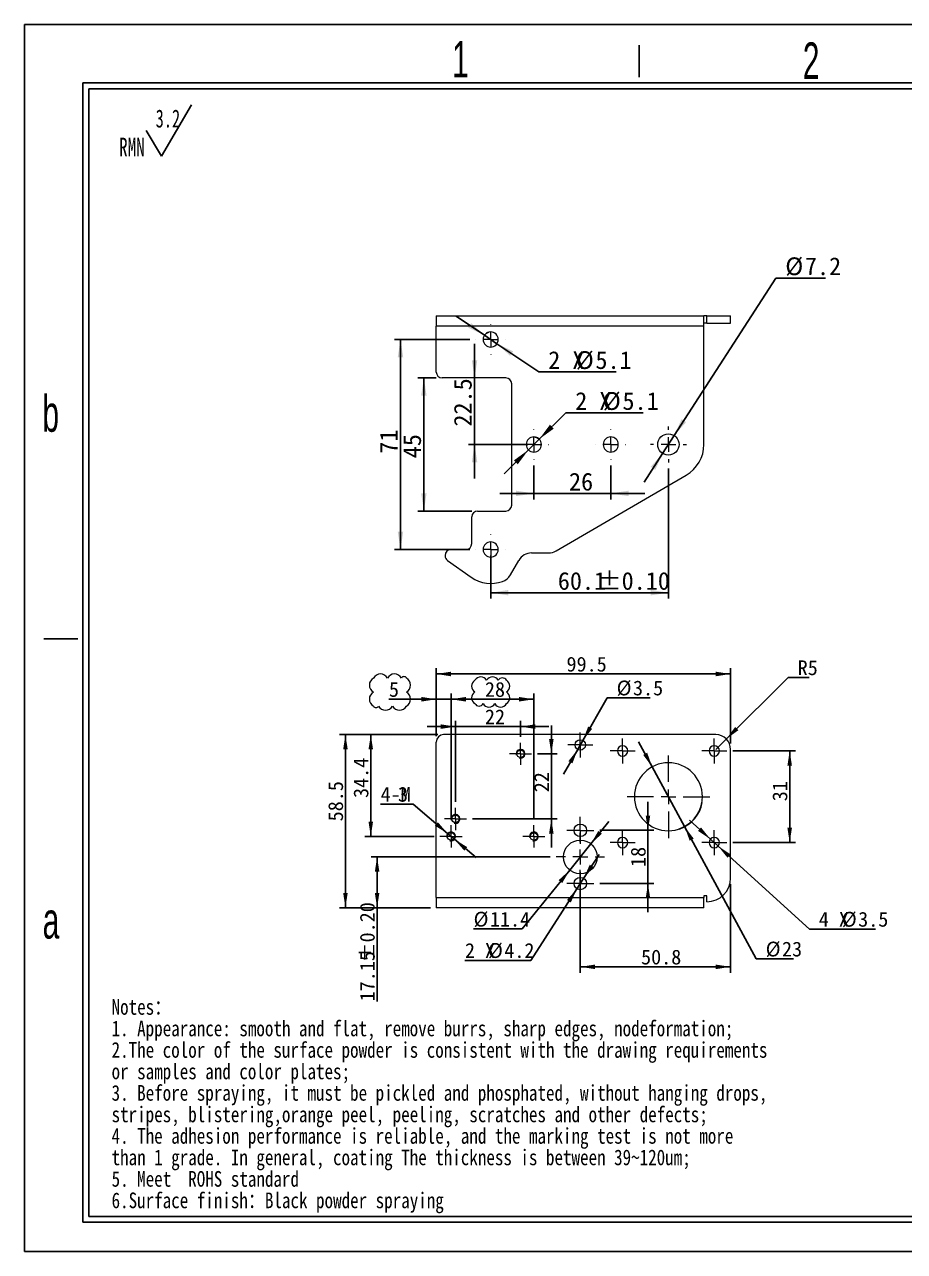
# Model space of a CAD drawing. Header units: millimetres. Extents: x 4 to 590, y 3 to 417.
# Drawn here: x 3.6 to 301.1, y 2.6 to 417.3 of the extents above; entities that cross this region are included whole.
import ezdxf

# ---------------------------------------------------------------- set-up
doc = ezdxf.new("R2010")
doc.units = ezdxf.units.MM
doc.header["$LTSCALE"] = 2
doc.linetypes.add('CENTER', pattern=[10.16, 6.35, -1.27, 1.27, -1.27])
doc.layers.add('DIM', color=5, linetype='Continuous')
doc.layers.add('SLD-0', color=179, linetype='Continuous')
doc.layers.add('中心线', color=1, linetype='CENTER', lineweight=15)
doc.styles.add('SLDTEXTSTYLE0', font='SIMSUN.TTC', dxfattribs={"width": 0.67})
doc.styles.add('SLDTEXTSTYLE14', font='SIMSUN.TTC')
doc.styles.add('SLDTEXTSTYLE3', font='SIMSUN.TTC', dxfattribs={"width": 0.8})
doc.styles.add('SLDTEXTSTYLE4', font='SIMSUN.TTC', dxfattribs={"width": 0.8, "bigfont": 'bigfont'})
doc.styles.add('SLDTEXTSTYLE7', font='GOTHIC.TTF', dxfattribs={"width": 0.61171})
doc.dimstyles.new('SLDDIMSTYLE0', dxfattribs={"dimtxt": 6, "dimasz": 7, "dimexe": 0, "dimexo": 0.0625, "dimgap": 1.5, "dimtad": 2, "dimrnd": 1e-09, "dimzin": 12, "dimdsep": 46, "dimtxsty": 'SLDTEXTSTYLE0', "dimsah": 1, "dimcen": 0.09, "dimadec": 0, "dimazin": 3, "dimtfac": 1, "dimtofl": 0, "dimtmove": 0, "dimatfit": 3, "dimfxl": 0, "dimfrac": 2, "dimtolj": 1, "dimtzin": 12, "dimarcsym": 0})
doc.dimstyles.new('SLDDIMSTYLE1', dxfattribs={"dimtxt": 6, "dimasz": 7, "dimexe": 0, "dimexo": 0.0625, "dimgap": 1.5, "dimtad": 2, "dimrnd": 1e-09, "dimzin": 12, "dimdsep": 46, "dimtxsty": 'SLDTEXTSTYLE0', "dimsah": 1, "dimcen": 0.09, "dimadec": 0, "dimazin": 3, "dimtfac": 1, "dimtmove": 0, "dimatfit": 0, "dimfxl": 0, "dimfrac": 2, "dimtolj": 1, "dimtzin": 12, "dimarcsym": 0})
doc.dimstyles.new('SLDDIMSTYLE10', dxfattribs={"dimtxt": 5, "dimasz": 7, "dimexe": 0, "dimexo": 0.0625, "dimgap": 1.25, "dimtad": 0, "dimtih": 1, "dimtoh": 1, "dimrnd": 1e-09, "dimzin": 12, "dimdsep": 46, "dimtxsty": 'SLDTEXTSTYLE0', "dimsah": 1, "dimcen": 0, "dimadec": 0, "dimazin": 3, "dimtfac": 1, "dimtmove": 0, "dimatfit": 3, "dimfxl": 0, "dimfrac": 2, "dimtolj": 1, "dimtzin": 12, "dimarcsym": 0})
doc.dimstyles.new('SLDDIMSTYLE11', dxfattribs={"dimtxt": 5, "dimasz": 7, "dimexe": 0, "dimexo": 0.0625, "dimgap": 1.25, "dimtad": 0, "dimtih": 1, "dimtoh": 1, "dimrnd": 1e-09, "dimzin": 12, "dimdsep": 46, "dimtxsty": 'SLDTEXTSTYLE0', "dimsah": 1, "dimcen": 0, "dimadec": 0, "dimazin": 3, "dimtfac": 1, "dimtofl": 0, "dimtmove": 0, "dimatfit": 3, "dimfxl": 0, "dimfrac": 2, "dimtolj": 1, "dimtzin": 12, "dimarcsym": 0})
doc.dimstyles.new('SLDDIMSTYLE12', dxfattribs={"dimtxt": 5, "dimasz": 7, "dimexe": 0, "dimexo": 0.0625, "dimgap": 1.25, "dimtad": 2, "dimrnd": 1e-09, "dimzin": 12, "dimdsep": 46, "dimtxsty": 'SLDTEXTSTYLE0', "dimsah": 1, "dimcen": 0.09, "dimadec": 0, "dimazin": 3, "dimtol": 1, "dimtp": 0.2, "dimtm": 0.2, "dimtfac": 1, "dimtofl": 0, "dimtmove": 0, "dimatfit": 3, "dimfxl": 0, "dimfrac": 2, "dimtolj": 1, "dimtzin": 0, "dimarcsym": 0})
doc.dimstyles.new('SLDDIMSTYLE13', dxfattribs={"dimtxt": 5, "dimasz": 7, "dimexe": 0, "dimexo": 0.0625, "dimgap": 1.25, "dimtad": 0, "dimtih": 1, "dimtoh": 1, "dimrnd": 1e-09, "dimzin": 12, "dimdsep": 46, "dimtxsty": 'SLDTEXTSTYLE0', "dimsah": 1, "dimcen": 0, "dimadec": 0, "dimazin": 3, "dimtfac": 1, "dimtmove": 0, "dimatfit": 3, "dimfxl": 0, "dimfrac": 2, "dimtolj": 1, "dimtzin": 12, "dimarcsym": 0})
doc.dimstyles.new('SLDDIMSTYLE2', dxfattribs={"dimtxt": 6, "dimasz": 7, "dimexe": 0, "dimexo": 0.0625, "dimgap": 1.5, "dimtad": 0, "dimtih": 1, "dimtoh": 1, "dimrnd": 1e-09, "dimzin": 12, "dimdsep": 46, "dimtxsty": 'SLDTEXTSTYLE0', "dimsah": 1, "dimcen": 0, "dimadec": 0, "dimazin": 3, "dimtfac": 1, "dimtmove": 0, "dimatfit": 3, "dimfxl": 0, "dimfrac": 2, "dimtolj": 1, "dimtzin": 12, "dimarcsym": 0})
doc.dimstyles.new('SLDDIMSTYLE3', dxfattribs={"dimtxt": 6, "dimasz": 7, "dimexe": 0, "dimexo": 0.0625, "dimgap": 1.5, "dimtad": 0, "dimtih": 1, "dimtoh": 1, "dimrnd": 1e-09, "dimzin": 12, "dimdsep": 46, "dimtxsty": 'SLDTEXTSTYLE0', "dimsah": 1, "dimcen": 0, "dimadec": 0, "dimazin": 3, "dimtfac": 1, "dimtmove": 0, "dimatfit": 3, "dimfxl": 0, "dimfrac": 2, "dimtolj": 1, "dimtzin": 12, "dimarcsym": 0})
doc.dimstyles.new('SLDDIMSTYLE4', dxfattribs={"dimtxt": 6, "dimasz": 7, "dimexe": 0, "dimexo": 0.0625, "dimgap": 1.5, "dimtad": 0, "dimtih": 1, "dimtoh": 1, "dimrnd": 1e-09, "dimzin": 12, "dimdsep": 46, "dimtxsty": 'SLDTEXTSTYLE0', "dimsah": 1, "dimcen": 0, "dimadec": 0, "dimazin": 3, "dimtfac": 1, "dimtmove": 0, "dimatfit": 3, "dimfxl": 0, "dimfrac": 2, "dimtolj": 1, "dimtzin": 12, "dimarcsym": 0})
doc.dimstyles.new('SLDDIMSTYLE5', dxfattribs={"dimtxt": 6, "dimasz": 7, "dimexe": 0, "dimexo": 0.0625, "dimgap": 1.5, "dimtad": 2, "dimrnd": 1e-09, "dimzin": 12, "dimdsep": 46, "dimtxsty": 'SLDTEXTSTYLE0', "dimsah": 1, "dimcen": 0.09, "dimadec": 0, "dimazin": 3, "dimtol": 1, "dimtp": 0.1, "dimtm": 0.1, "dimtfac": 1, "dimtofl": 0, "dimtmove": 0, "dimatfit": 3, "dimfxl": 0, "dimfrac": 2, "dimtolj": 1, "dimtzin": 0, "dimarcsym": 0})
doc.dimstyles.new('SLDDIMSTYLE6', dxfattribs={"dimtxt": 5, "dimasz": 7, "dimexe": 0, "dimexo": 0.0625, "dimgap": 1.25, "dimtad": 2, "dimrnd": 1e-09, "dimzin": 12, "dimdsep": 46, "dimtxsty": 'SLDTEXTSTYLE0', "dimsah": 1, "dimcen": 0.09, "dimadec": 0, "dimazin": 3, "dimtfac": 1, "dimtofl": 0, "dimtmove": 0, "dimatfit": 3, "dimfxl": 0, "dimfrac": 2, "dimtolj": 1, "dimtzin": 12, "dimarcsym": 0})
doc.dimstyles.new('SLDDIMSTYLE7', dxfattribs={"dimtxt": 5, "dimasz": 7, "dimexe": 0, "dimexo": 0.0625, "dimgap": 1.25, "dimtad": 2, "dimrnd": 1e-09, "dimzin": 12, "dimdsep": 46, "dimtxsty": 'SLDTEXTSTYLE0', "dimsah": 1, "dimcen": 0.09, "dimadec": 0, "dimazin": 3, "dimtfac": 1, "dimtmove": 0, "dimatfit": 0, "dimfxl": 0, "dimfrac": 2, "dimtolj": 1, "dimtzin": 12, "dimarcsym": 0})
doc.dimstyles.new('SLDDIMSTYLE8', dxfattribs={"dimtxt": 5, "dimasz": 7, "dimexe": 0, "dimexo": 0.0625, "dimgap": 1.25, "dimtad": 0, "dimtih": 1, "dimtoh": 1, "dimrnd": 1e-09, "dimzin": 12, "dimdsep": 46, "dimtxsty": 'SLDTEXTSTYLE0', "dimsah": 1, "dimcen": 0, "dimadec": 0, "dimazin": 3, "dimtfac": 1, "dimtmove": 0, "dimatfit": 3, "dimfxl": 0, "dimfrac": 2, "dimtolj": 1, "dimtzin": 12, "dimarcsym": 0})
doc.dimstyles.new('SLDDIMSTYLE9', dxfattribs={"dimtxt": 5, "dimasz": 7, "dimexe": 0, "dimexo": 0.0625, "dimgap": 1.25, "dimtad": 0, "dimtih": 1, "dimtoh": 1, "dimrnd": 1e-09, "dimzin": 12, "dimdsep": 46, "dimtxsty": 'SLDTEXTSTYLE0', "dimsah": 1, "dimcen": 0, "dimadec": 0, "dimazin": 3, "dimtfac": 1, "dimtmove": 0, "dimatfit": 3, "dimfxl": 0, "dimfrac": 2, "dimtolj": 1, "dimtzin": 12, "dimarcsym": 0})

# ---------------------------------------------------------------- blocks, each defined once
blk = doc.blocks.new('SW_NOTE_0')
at = {"layer": 'SLD-0', "color": 0}
for q in [(24.54, 18.51), (9.21, 9.85)]:
    blk.add_line((14.32, 1.19), q, dxfattribs=at)
at = {"layer": 'SLD-0', "color": 0, "attachment_point": 1, "style": 'SLDTEXTSTYLE0'}
for s, insert, char_height in [('3.2', (12.37, 16.9), 6.063), ('RMN', (0, 7.39), 6.35)]:
    blk.add_mtext(s, dxfattribs=dict(at, insert=insert, char_height=char_height))
blk = doc.blocks.new('SW_NOTE_1')
at = {"layer": 'SLD-0', "color": 0, "char_height": 5.2917, "attachment_point": 1}
for s, insert, style in [('Notes\\M+18146', (0, 6.16), 'SLDTEXTSTYLE4'), ('1. Appearance: smooth and flat, remove burrs, sharp edges, nodeformation;', (0, -1.11), 'SLDTEXTSTYLE3'), ('2.The color of the surface powder is consistent with the drawing requirements ', (0, -8.37), 'SLDTEXTSTYLE3'), ('or samples and color plates;', (0, -15.64), 'SLDTEXTSTYLE3'), ('3. Before spraying, it must be pickled and phosphated, without hanging drops, ', (0, -22.9), 'SLDTEXTSTYLE3'), ('stripes, blistering,orange peel, peeling, scratches and other defects;', (0, -30.17), 'SLDTEXTSTYLE3'), ('4. The adhesion performance is reliable, and the marking test is not more ', (0, -37.43), 'SLDTEXTSTYLE3'), ('than 1 grade. In general, coating The thickness is between 39~120um;', (0, -44.7), 'SLDTEXTSTYLE3'), ('5. Meet  ROHS standard', (0, -51.97), 'SLDTEXTSTYLE3'), ('6.Surface finish\\M+18146Black powder spraying', (0, -59.23), 'SLDTEXTSTYLE4')]:
    blk.add_mtext(s, dxfattribs=dict(at, insert=insert, style=style))
blk = doc.blocks.new('SW_REVISION_CLOUD_0')
at = {"color": 0, "linetype": 'Continuous', "lineweight": 0}
for centre, radius, start, end in [((-4.27, 2.36), 2.7, 118.955, 241.045), ((-3.22, 3.42), 2.7, 28.955, 151.045), ((1.51, 3.42), 2.7, 28.955, 151.045), ((4.73, 4.26), 0.976, 28.955, 151.045), ((4.27, 2.36), 2.7, 298.955, 61.045), ((-4.27, -2.36), 2.7, 118.955, 241.045), ((4.27, -2.36), 2.7, 298.955, 61.045), ((-4.73, -4.26), 0.976, 208.955, 331.045), ((-1.51, -3.42), 2.7, 208.955, 331.045), ((3.22, -3.42), 2.7, 208.955, 331.045)]:
    blk.add_arc(centre, radius, start, end, dxfattribs=at)
blk = doc.blocks.new('SW_REVISION_CLOUD_1')
at = {"color": 0, "linetype": 'Continuous', "lineweight": 0}
for centre, radius, start, end in [((-3.35, 2.85), 2.25, 28.955, 151.045), ((0.59, 2.85), 2.25, 28.955, 151.045), ((3.94, 3.18), 1.58, 28.955, 151.045), ((-4.23, 1.97), 2.25, 118.955, 241.045), ((-4.23, -1.97), 2.25, 118.955, 241.045), ((4.23, 1.97), 2.25, 298.955, 61.045), ((4.23, -1.97), 2.25, 298.955, 61.045), ((-3.94, -3.18), 1.58, 208.955, 331.045), ((-0.59, -2.85), 2.25, 208.955, 331.045), ((3.35, -2.85), 2.25, 208.955, 331.045)]:
    blk.add_arc(centre, radius, start, end, dxfattribs=at)
blk = doc.blocks.new('_D')
at = {"layer": 'DIM'}
for p, q in [((154.19, 310.88), (128.74, 310.88)), ((130.74, 310.88), (130.74, 239.88)), ((154.19, 239.88), (128.74, 239.88))]:
    blk.add_line(p, q, dxfattribs=at)
for points in [[(130.74, 310.88), (129.82, 304.88), (131.66, 304.88)], [(130.74, 239.88), (131.66, 245.88), (129.82, 245.88)]]:
    blk.add_solid(points, dxfattribs=at)
at = {"layer": 'DIM', "insert": (123.76, 272.28), "char_height": 6, "attachment_point": 1, "rotation": 90, "style": 'SLDTEXTSTYLE14'}
blk.add_mtext('71', dxfattribs=at)
blk = doc.blocks.new('_D_1')
at = {"layer": 'DIM'}
for p, q in [((142.84, 297.88), (136.65, 297.88)), ((138.65, 297.88), (138.65, 252.88)), ((154.84, 252.88), (136.65, 252.88))]:
    blk.add_line(p, q, dxfattribs=at)
for points in [[(138.65, 297.88), (137.73, 291.88), (139.57, 291.88)], [(138.65, 252.88), (139.57, 258.88), (137.73, 258.88)]]:
    blk.add_solid(points, dxfattribs=at)
at = {"layer": 'DIM', "insert": (131.67, 270.73), "char_height": 6, "attachment_point": 1, "rotation": 90, "style": 'SLDTEXTSTYLE14'}
blk.add_mtext('45', dxfattribs=at)
blk = doc.blocks.new('_D_2')
at = {"layer": 'DIM'}
for p, q in [((155.79, 297.88), (155.79, 309.42)), ((155.79, 297.88), (155.79, 275.38)), ((173.84, 275.38), (153.79, 275.38)), ((155.79, 275.38), (155.79, 263.85))]:
    blk.add_line(p, q, dxfattribs=at)
for points in [[(155.79, 297.88), (156.71, 303.88), (154.87, 303.88)], [(155.79, 275.38), (154.87, 269.38), (156.71, 269.38)]]:
    blk.add_solid(points, dxfattribs=at)
at = {"layer": 'DIM', "insert": (148.81, 281.43), "char_height": 6, "attachment_point": 1, "rotation": 90, "style": 'SLDTEXTSTYLE14'}
blk.add_mtext('22.5', dxfattribs=at)
blk = doc.blocks.new('_D_3')
at = {"layer": 'DIM'}
for p, q in [((159.12, 312.31), (149.54, 318.74)), ((159.12, 312.31), (163.35, 309.46)), ((163.35, 309.46), (177.52, 299.93)), ((177.52, 299.93), (203.66, 299.93))]:
    blk.add_line(p, q, dxfattribs=at)
blk.add_arc((161.24, 310.88), 2.55, 107.9769, 141.8924, dxfattribs=at)
for points in [[(159.12, 312.31), (154.66, 316.42), (153.63, 314.89)], [(163.35, 309.46), (167.82, 305.35), (168.85, 306.88)]]:
    blk.add_solid(points, dxfattribs=at)
at = {"layer": 'DIM', "char_height": 6, "attachment_point": 1, "style": 'SLDTEXTSTYLE14'}
for s, insert in [('%%c', (190.03, 306.92)), ('2 X ', (180.7, 306.92)), ('5.1', (196.66, 306.92))]:
    blk.add_mtext(s, dxfattribs=dict(at, insert=insert))
blk = doc.blocks.new('_D_4')
at = {"layer": 'DIM'}
for p, q in [((177.65, 277.18), (186.66, 286.1)), ((186.66, 286.1), (212.8, 286.1)), ((174.02, 273.59), (177.65, 277.18)), ((174.02, 273.59), (165.83, 265.47))]:
    blk.add_line(p, q, dxfattribs=at)
blk.add_arc((175.84, 275.38), 2.55, 38.1076, 82.8385, dxfattribs=at)
for points in [[(177.65, 277.18), (182.56, 280.75), (181.26, 282.06)], [(174.02, 273.59), (169.11, 270.02), (170.41, 268.71)]]:
    blk.add_solid(points, dxfattribs=at)
at = {"layer": 'DIM', "char_height": 6, "attachment_point": 1, "style": 'SLDTEXTSTYLE14'}
for s, insert in [('2 X ', (189.83, 293.08)), ('%%c', (199.16, 293.08)), ('5.1', (205.8, 293.08))]:
    blk.add_mtext(s, dxfattribs=dict(at, insert=insert))
blk = doc.blocks.new('_D_5')
at = {"layer": 'DIM'}
for p, q in [((175.84, 268.33), (175.84, 256.84)), ((201.84, 268.33), (201.84, 256.84)), ((175.84, 258.84), (164.3, 258.84)), ((175.84, 258.84), (201.84, 258.84)), ((201.84, 258.84), (213.37, 258.84))]:
    blk.add_line(p, q, dxfattribs=at)
for points in [[(175.84, 258.84), (169.84, 259.76), (169.84, 257.92)], [(201.84, 258.84), (207.84, 257.92), (207.84, 259.76)]]:
    blk.add_solid(points, dxfattribs=at)
at = {"layer": 'DIM', "insert": (187.72, 265.82), "char_height": 6, "attachment_point": 1, "style": 'SLDTEXTSTYLE14'}
blk.add_mtext('26', dxfattribs=at)
blk = doc.blocks.new('_D_6')
at = {"layer": 'DIM'}
for p, q in [((223.29, 278.41), (257.68, 331.65)), ((257.68, 331.65), (274.49, 331.65)), ((219.38, 272.36), (223.29, 278.41)), ((219.38, 272.36), (213.12, 262.67))]:
    blk.add_line(p, q, dxfattribs=at)
for points in [[(223.29, 278.41), (227.32, 282.95), (225.77, 283.95)], [(219.38, 272.36), (215.35, 267.82), (216.9, 266.82)]]:
    blk.add_solid(points, dxfattribs=at)
at = {"layer": 'DIM', "char_height": 6, "attachment_point": 1, "style": 'SLDTEXTSTYLE14'}
for s, insert in [('%%c', (260.85, 338.64)), ('7.2', (267.49, 338.64))]:
    blk.add_mtext(s, dxfattribs=dict(at, insert=insert))
blk = doc.blocks.new('_D_7')
at = {"layer": 'DIM', "color": 1}
for p, q in [((221.34, 267.28), (221.34, 223.29)), ((161.24, 237.88), (161.24, 223.29)), ((161.24, 225.29), (221.34, 225.29))]:
    blk.add_line(p, q, dxfattribs=at)
for points in [[(161.24, 225.29), (167.24, 224.36), (167.24, 226.21)], [(221.34, 225.29), (215.34, 226.21), (215.34, 224.36)]]:
    blk.add_solid(points, dxfattribs=at)
at = {"layer": 'DIM', "color": 1, "char_height": 6, "attachment_point": 1, "style": 'SLDTEXTSTYLE14'}
for s, insert in [(' ±0.10', (193.27, 232.27)), ('60.1', (183.94, 232.27))]:
    blk.add_mtext(s, dxfattribs=dict(at, insert=insert))
blk = doc.blocks.new('SW_CENTERMARKSYMBOL_0')
at = {"layer": '中心线', "color": 0}
for p, q in [((0, 5), (0, 5.05)), ((-5, 0), (-5.05, 0)), ((0, 0), (-2.5, 0)), ((0, 0), (0, 2.5)), ((0, 0), (0, -2.5)), ((0, 0), (2.5, 0)), ((5, 0), (5.05, 0)), ((0, -5), (0, -5.05))]:
    blk.add_line(p, q, dxfattribs=at)
blk = doc.blocks.new('SW_CENTERMARKSYMBOL_1')
at = {"layer": '中心线', "color": 0}
for p, q in [((0, 5), (0, 5.05)), ((-5, 0), (-5.05, 0)), ((0, 0), (-2.5, 0)), ((0, 0), (0, 2.5)), ((0, 0), (0, -2.5)), ((0, 0), (2.5, 0)), ((5, 0), (5.05, 0)), ((0, -5), (0, -5.05))]:
    blk.add_line(p, q, dxfattribs=at)
blk = doc.blocks.new('SW_CENTERMARKSYMBOL_2')
at = {"layer": '中心线', "color": 0}
for p, q in [((0, 5), (0, 5.05)), ((-5, 0), (-5.05, 0)), ((0, 0), (-2.5, 0)), ((0, 0), (0, 2.5)), ((0, 0), (0, -2.5)), ((0, 0), (2.5, 0)), ((5, 0), (5.05, 0)), ((0, -5), (0, -5.05))]:
    blk.add_line(p, q, dxfattribs=at)
blk = doc.blocks.new('SW_CENTERMARKSYMBOL_3')
at = {"layer": '中心线', "color": 0}
for p, q in [((0, 5), (0, 5.05)), ((-5, 0), (-5.05, 0)), ((0, 0), (-2.5, 0)), ((0, 0), (0, 2.5)), ((0, 0), (0, -2.5)), ((0, 0), (2.5, 0)), ((5, 0), (5.05, 0)), ((0, -5), (0, -5.05))]:
    blk.add_line(p, q, dxfattribs=at)
blk = doc.blocks.new('SW_CENTERMARKSYMBOL_4')
at = {"layer": '中心线', "color": 0}
for p, q in [((0, 5), (0, 6.1)), ((-5, 0), (-6.1, 0)), ((0, 0), (-2.5, 0)), ((0, 0), (0, 2.5)), ((0, 0), (0, -2.5)), ((0, 0), (2.5, 0)), ((5, 0), (6.1, 0)), ((0, -5), (0, -6.1))]:
    blk.add_line(p, q, dxfattribs=at)
blk = doc.blocks.new('_D_8')
at = {"layer": 'DIM'}
for p, q in [((142.84, 176.8), (142.84, 199.8)), ((242.34, 174.3), (242.34, 199.8)), ((142.84, 197.8), (242.34, 197.8))]:
    blk.add_line(p, q, dxfattribs=at)
for points in [[(142.84, 197.8), (147.84, 197.03), (147.84, 198.57)], [(242.34, 197.8), (237.34, 198.57), (237.34, 197.03)]]:
    blk.add_solid(points, dxfattribs=at)
at = {"layer": 'DIM', "insert": (186.88, 203.62), "char_height": 5, "attachment_point": 1, "style": 'SLDTEXTSTYLE14'}
blk.add_mtext('99.5', dxfattribs=at)
blk = doc.blocks.new('_D_9')
at = {"layer": 'DIM'}
for p, q in [((147.84, 148.65), (147.84, 191.26)), ((175.84, 148.65), (175.84, 191.26)), ((147.84, 189.26), (175.84, 189.26))]:
    blk.add_line(p, q, dxfattribs=at)
for points in [[(147.84, 189.26), (152.84, 188.49), (152.84, 190.03)], [(175.84, 189.26), (170.84, 190.03), (170.84, 188.49)]]:
    blk.add_solid(points, dxfattribs=at)
at = {"layer": 'DIM', "insert": (159.29, 195.08), "char_height": 5, "attachment_point": 1, "style": 'SLDTEXTSTYLE14'}
blk.add_mtext('28', dxfattribs=at)
blk = doc.blocks.new('_D_10')
at = {"layer": 'DIM'}
for p, q in [((142.84, 176.8), (142.84, 191.26)), ((147.84, 148.65), (147.84, 191.26)), ((142.84, 189.26), (126.83, 189.26)), ((142.84, 189.26), (147.84, 189.26)), ((147.84, 189.26), (157.45, 189.26))]:
    blk.add_line(p, q, dxfattribs=at)
for points in [[(142.84, 189.26), (137.84, 190.03), (137.84, 188.49)], [(147.84, 189.26), (152.84, 188.49), (152.84, 190.03)]]:
    blk.add_solid(points, dxfattribs=at)
at = {"layer": 'DIM', "insert": (126.83, 195.08), "char_height": 5, "attachment_point": 1, "style": 'SLDTEXTSTYLE14'}
blk.add_mtext('5', dxfattribs=at)
blk = doc.blocks.new('_D_11')
at = {"layer": 'DIM'}
for p, q in [((195.11, 140.39), (201.14, 147.88)), ((195.11, 140.39), (187.96, 131.51)), ((187.96, 131.51), (171.93, 111.6)), ((171.93, 111.6), (155.45, 111.6))]:
    blk.add_line(p, q, dxfattribs=at)
for points in [[(195.11, 140.39), (198.85, 143.8), (197.65, 144.77)], [(187.96, 131.51), (184.23, 128.1), (185.42, 127.13)]]:
    blk.add_solid(points, dxfattribs=at)
at = {"layer": 'DIM', "char_height": 5, "attachment_point": 1, "style": 'SLDTEXTSTYLE14'}
for s, insert in [('%%c', (155.45, 117.42)), ('11.4', (160.98, 117.42))]:
    blk.add_mtext(s, dxfattribs=dict(at, insert=insert))
blk = doc.blocks.new('_D_12')
at = {"layer": 'DIM'}
for p, q in [((192.67, 128.72), (197.87, 136.8)), ((192.67, 128.72), (190.4, 125.18)), ((190.4, 125.18), (174.85, 101)), ((174.85, 101), (152.53, 101))]:
    blk.add_line(p, q, dxfattribs=at)
for points in [[(192.67, 128.72), (196.02, 132.5), (194.73, 133.34)], [(190.4, 125.18), (187.05, 121.39), (188.34, 120.56)]]:
    blk.add_solid(points, dxfattribs=at)
at = {"layer": 'DIM', "char_height": 5, "attachment_point": 1, "style": 'SLDTEXTSTYLE14'}
for s, insert in [('2 X ', (152.53, 106.82)), ('%%c', (160.31, 106.82)), ('4.2', (165.84, 106.82))]:
    blk.add_mtext(s, dxfattribs=dict(at, insert=insert))
blk = doc.blocks.new('_D_13')
at = {"layer": 'DIM'}
for p, q in [((192.4, 175.32), (200.65, 189.76)), ((200.65, 189.76), (215.19, 189.76)), ((190.67, 172.28), (192.4, 175.32)), ((190.67, 172.28), (185.9, 163.93))]:
    blk.add_line(p, q, dxfattribs=at)
for points in [[(192.4, 175.32), (195.55, 179.28), (194.21, 180.04)], [(190.67, 172.28), (187.52, 168.32), (188.86, 167.56)]]:
    blk.add_solid(points, dxfattribs=at)
at = {"layer": 'DIM', "char_height": 5, "attachment_point": 1, "style": 'SLDTEXTSTYLE14'}
for s, insert in [('%%c', (203.82, 195.58)), ('3.5', (209.35, 195.58))]:
    blk.add_mtext(s, dxfattribs=dict(at, insert=insert))
blk = doc.blocks.new('_D_14')
at = {"layer": 'DIM'}
for p, q in [((215.86, 166.41), (211.27, 174.86)), ((215.86, 166.41), (226.82, 146.19)), ((226.82, 146.19), (251.03, 101.5)), ((251.03, 101.5), (263.63, 101.5))]:
    blk.add_line(p, q, dxfattribs=at)
blk.add_arc((221.34, 156.3), 11.5, 288.5903, 350.1342, dxfattribs=at)
for points in [[(215.86, 166.41), (214.15, 171.17), (212.8, 170.44)], [(226.82, 146.19), (228.52, 141.43), (229.87, 142.16)]]:
    blk.add_solid(points, dxfattribs=at)
at = {"layer": 'DIM', "char_height": 5, "attachment_point": 1, "style": 'SLDTEXTSTYLE14'}
for s, insert in [('%%c', (254.21, 107.32)), ('23', (259.74, 107.32))]:
    blk.add_mtext(s, dxfattribs=dict(at, insert=insert))
blk = doc.blocks.new('_D_15')
at = {"layer": 'DIM'}
for p, q in [((235.54, 141.98), (228.42, 148.44)), ((235.54, 141.98), (238.13, 139.62)), ((238.13, 139.62), (269, 111.57)), ((269, 111.57), (291.32, 111.57))]:
    blk.add_line(p, q, dxfattribs=at)
for points in [[(235.54, 141.98), (232.36, 145.91), (231.32, 144.77)], [(238.13, 139.62), (241.31, 135.69), (242.35, 136.83)]]:
    blk.add_solid(points, dxfattribs=at)
at = {"layer": 'DIM', "char_height": 5, "attachment_point": 1, "style": 'SLDTEXTSTYLE14'}
for s, insert in [('4 X ', (272.18, 117.39)), ('%%c', (279.96, 117.39)), ('3.5', (285.49, 117.39))]:
    blk.add_mtext(s, dxfattribs=dict(at, insert=insert))
blk = doc.blocks.new('_D_16')
at = {"layer": 'DIM'}
for p, q in [((243.09, 171.8), (264.34, 171.8)), ((262.34, 171.8), (262.34, 140.8)), ((243.09, 140.8), (264.34, 140.8))]:
    blk.add_line(p, q, dxfattribs=at)
for points in [[(262.34, 171.8), (261.57, 166.8), (263.1, 166.8)], [(262.34, 140.8), (263.1, 145.8), (261.57, 145.8)]]:
    blk.add_solid(points, dxfattribs=at)
at = {"layer": 'DIM', "insert": (256.52, 154.78), "char_height": 5, "attachment_point": 1, "rotation": 90, "style": 'SLDTEXTSTYLE14'}
blk.add_mtext('31', dxfattribs=at)
blk = doc.blocks.new('_D_17')
at = {"layer": 'DIM'}
for p, q in [((240.89, 175.82), (261.87, 196.59)), ((261.87, 196.59), (268.93, 196.59)), ((237.34, 172.3), (240.89, 175.82))]:
    blk.add_line(p, q, dxfattribs=at)
blk.add_solid([(240.89, 175.82), (244.98, 178.79), (243.9, 179.88)], dxfattribs=at)
at = {"layer": 'DIM', "insert": (265.04, 202.41), "char_height": 5, "attachment_point": 1, "style": 'SLDTEXTSTYLE14'}
blk.add_mtext('R5', dxfattribs=at)
blk = doc.blocks.new('_D_18')
at = {"layer": 'DIM'}
for p, q in [((191.54, 125.75), (191.54, 96.8)), ((242.34, 126.8), (242.34, 96.8)), ((191.54, 98.8), (242.34, 98.8))]:
    blk.add_line(p, q, dxfattribs=at)
for points in [[(191.54, 98.8), (196.54, 98.03), (196.54, 99.57)], [(242.34, 98.8), (237.34, 99.57), (237.34, 98.03)]]:
    blk.add_solid(points, dxfattribs=at)
at = {"layer": 'DIM', "insert": (212.08, 104.62), "char_height": 5, "attachment_point": 1, "style": 'SLDTEXTSTYLE14'}
blk.add_mtext('50.8', dxfattribs=at)
blk = doc.blocks.new('_D_19')
at = {"layer": 'DIM', "color": 1}
for p, q in [((181.34, 135.95), (120.84, 135.95)), ((122.84, 135.95), (122.84, 118.8)), ((140.84, 118.8), (120.84, 118.8)), ((122.84, 118.8), (122.84, 87.13))]:
    blk.add_line(p, q, dxfattribs=at)
for points in [[(122.84, 135.95), (122.07, 130.95), (123.6, 130.95)], [(122.84, 118.8), (123.6, 123.8), (122.07, 123.8)]]:
    blk.add_solid(points, dxfattribs=at)
at = {"layer": 'DIM', "color": 1, "char_height": 5, "attachment_point": 1, "rotation": 90, "style": 'SLDTEXTSTYLE14'}
for s, insert in [(' ±0.20', (117.02, 96.85)), ('17.15', (117.02, 87.13))]:
    blk.add_mtext(s, dxfattribs=dict(at, insert=insert))
blk = doc.blocks.new('_D_20')
at = {"layer": 'DIM'}
for p, q in [((214.41, 144.95), (214.41, 154.56)), ((198.14, 144.95), (216.41, 144.95)), ((214.41, 144.95), (214.41, 126.95)), ((198.14, 126.95), (216.41, 126.95)), ((214.41, 126.95), (214.41, 117.33))]:
    blk.add_line(p, q, dxfattribs=at)
for points in [[(214.41, 144.95), (215.18, 149.95), (213.65, 149.95)], [(214.41, 126.95), (213.65, 121.95), (215.18, 121.95)]]:
    blk.add_solid(points, dxfattribs=at)
at = {"layer": 'DIM', "insert": (208.6, 132.56), "char_height": 5, "attachment_point": 1, "rotation": 90, "style": 'SLDTEXTSTYLE14'}
blk.add_mtext('18', dxfattribs=at)
blk = doc.blocks.new('_D_21')
at = {"layer": 'DIM', "color": 5}
for p, q in [((143.34, 177.3), (110.13, 177.3)), ((112.13, 118.8), (112.13, 177.3)), ((140.84, 118.8), (110.13, 118.8))]:
    blk.add_line(p, q, dxfattribs=at)
for points in [[(112.13, 177.3), (111.36, 172.3), (112.9, 172.3)], [(112.13, 118.8), (112.9, 123.8), (111.36, 123.8)]]:
    blk.add_solid(points, dxfattribs=at)
at = {"layer": 'DIM', "color": 5, "insert": (106.31, 147.99), "char_height": 5, "attachment_point": 1, "rotation": 90, "style": 'SLDTEXTSTYLE14'}
blk.add_mtext('58.5', dxfattribs=at)
blk = doc.blocks.new('_D_22')
at = {"layer": 'DIM', "color": 5}
for p, q in [((149.34, 180.01), (139.72, 180.01)), ((149.34, 154.55), (149.34, 182.01)), ((149.34, 180.01), (171.34, 180.01)), ((171.34, 176.55), (171.34, 182.01)), ((171.34, 180.01), (180.95, 180.01))]:
    blk.add_line(p, q, dxfattribs=at)
for points in [[(149.34, 180.01), (144.34, 180.78), (144.34, 179.24)], [(171.34, 180.01), (176.34, 179.24), (176.34, 180.78)]]:
    blk.add_solid(points, dxfattribs=at)
at = {"layer": 'DIM', "color": 5, "insert": (159.29, 185.82), "char_height": 5, "attachment_point": 1, "style": 'SLDTEXTSTYLE14'}
blk.add_mtext('22', dxfattribs=at)
blk = doc.blocks.new('_D_23')
at = {"layer": 'DIM', "color": 5}
for p, q in [((181.75, 170.8), (181.75, 180.41)), ((177.09, 170.8), (183.75, 170.8)), ((181.75, 170.8), (181.75, 148.8)), ((155.09, 148.8), (183.75, 148.8)), ((181.75, 148.8), (181.75, 139.18))]:
    blk.add_line(p, q, dxfattribs=at)
for points in [[(181.75, 170.8), (182.51, 175.8), (180.98, 175.8)], [(181.75, 148.8), (180.98, 143.8), (182.51, 143.8)]]:
    blk.add_solid(points, dxfattribs=at)
at = {"layer": 'DIM', "color": 5, "insert": (175.93, 157.83), "char_height": 5, "attachment_point": 1, "rotation": 90, "style": 'SLDTEXTSTYLE14'}
blk.add_mtext('22', dxfattribs=at)
blk = doc.blocks.new('_D_24')
at = {"layer": 'DIM', "color": 5}
for p, q in [((134.98, 153.81), (124.02, 153.81)), ((146.69, 143.87), (134.98, 153.81)), ((148.98, 141.93), (146.69, 143.87)), ((148.98, 141.93), (156.31, 135.71))]:
    blk.add_line(p, q, dxfattribs=at)
for points in [[(146.69, 143.87), (143.38, 147.69), (142.38, 146.52)], [(148.98, 141.93), (152.29, 138.11), (153.29, 139.28)]]:
    blk.add_solid(points, dxfattribs=at)
at = {"layer": 'DIM', "color": 5, "char_height": 5, "attachment_point": 1, "style": 'SLDTEXTSTYLE14'}
for s, insert in [('4-M', (124.02, 159.63)), ('3', (129.86, 159.63))]:
    blk.add_mtext(s, dxfattribs=dict(at, insert=insert))
blk = doc.blocks.new('_D_25')
at = {"layer": 'DIM', "color": 5}
for p, q in [((143.34, 177.3), (118.7, 177.3)), ((120.7, 177.3), (120.7, 142.9)), ((142.09, 142.9), (118.7, 142.9))]:
    blk.add_line(p, q, dxfattribs=at)
for points in [[(120.7, 177.3), (119.93, 172.3), (121.47, 172.3)], [(120.7, 142.9), (121.47, 147.9), (119.93, 147.9)]]:
    blk.add_solid(points, dxfattribs=at)
at = {"layer": 'DIM', "color": 5, "insert": (114.88, 155.88), "char_height": 5, "attachment_point": 1, "rotation": 90, "style": 'SLDTEXTSTYLE14'}
blk.add_mtext('34.4', dxfattribs=at)
blk = doc.blocks.new('SW_CENTERMARKSYMBOL_5')
at = {"layer": '中心线', "color": 0}
for p, q in [((-2.5, 0), (-3.75, 0)), ((0, 0), (-2.5, 0)), ((0, 2.5), (0, 3.75)), ((0, 0), (0, 2.5)), ((0, 0), (0, -2.5)), ((0, 0), (2.5, 0)), ((2.5, 0), (3.75, 0)), ((0, -2.5), (0, -3.75))]:
    blk.add_line(p, q, dxfattribs=at)
blk = doc.blocks.new('SW_CENTERMARKSYMBOL_6')
at = {"layer": '中心线', "color": 0}
for p, q in [((-2.5, 0), (-3.75, 0)), ((0, 0), (-2.5, 0)), ((0, 2.5), (0, 3.75)), ((0, 0), (0, 2.5)), ((0, 0), (0, -2.5)), ((0, 0), (2.5, 0)), ((2.5, 0), (3.75, 0)), ((0, -2.5), (0, -3.75))]:
    blk.add_line(p, q, dxfattribs=at)
blk = doc.blocks.new('SW_CENTERMARKSYMBOL_7')
at = {"layer": '中心线', "color": 0}
for p, q in [((0, 5), (0, 8.2)), ((-5, 0), (-8.2, 0)), ((0, 0), (-2.5, 0)), ((0, 0), (0, 2.5)), ((0, 0), (0, -2.5)), ((0, 0), (2.5, 0)), ((5, 0), (8.2, 0)), ((0, -5), (0, -8.2))]:
    blk.add_line(p, q, dxfattribs=at)
blk = doc.blocks.new('SW_CENTERMARKSYMBOL_8')
at = {"layer": '中心线', "color": 0}
for p, q in [((0, 2.5), (0, 4.6)), ((-2.5, 0), (-4.6, 0)), ((0, 0), (-2.5, 0)), ((0, 0), (0, 2.5)), ((0, 0), (0, -2.5)), ((0, 0), (2.5, 0)), ((2.5, 0), (4.6, 0)), ((0, -2.5), (0, -4.6))]:
    blk.add_line(p, q, dxfattribs=at)
blk = doc.blocks.new('SW_CENTERMARKSYMBOL_9')
at = {"layer": '中心线', "color": 0}
for p, q in [((0, 2.5), (0, 4.6)), ((-2.5, 0), (-4.6, 0)), ((0, 0), (-2.5, 0)), ((0, 0), (0, 2.5)), ((0, 0), (0, -2.5)), ((0, 0), (2.5, 0)), ((2.5, 0), (4.6, 0)), ((0, -2.5), (0, -4.6))]:
    blk.add_line(p, q, dxfattribs=at)
blk = doc.blocks.new('SW_CENTERMARKSYMBOL_10')
at = {"layer": '中心线', "color": 0}
for p, q in [((0, 2.5), (0, 4.25)), ((-2.5, 0), (-4.25, 0)), ((0, 0), (-2.5, 0)), ((0, 0), (0, 2.5)), ((0, 0), (0, -2.5)), ((0, 0), (2.5, 0)), ((2.5, 0), (4.25, 0)), ((0, -2.5), (0, -4.25))]:
    blk.add_line(p, q, dxfattribs=at)
blk = doc.blocks.new('SW_CENTERMARKSYMBOL_11')
at = {"layer": '中心线', "color": 0}
for p, q in [((0, 5), (0, 14)), ((-5, 0), (-14, 0)), ((0, 0), (-2.5, 0)), ((0, 0), (0, 2.5)), ((0, 0), (0, -2.5)), ((0, 0), (2.5, 0)), ((5, 0), (14, 0)), ((0, -5), (0, -14))]:
    blk.add_line(p, q, dxfattribs=at)
blk = doc.blocks.new('SW_CENTERMARKSYMBOL_12')
at = {"layer": '中心线', "color": 0}
for p, q in [((0, 2.5), (0, 4.25)), ((-2.5, 0), (-4.25, 0)), ((0, 0), (-2.5, 0)), ((0, 0), (0, 2.5)), ((0, 0), (0, -2.5)), ((0, 0), (2.5, 0)), ((2.5, 0), (4.25, 0)), ((0, -2.5), (0, -4.25))]:
    blk.add_line(p, q, dxfattribs=at)
blk = doc.blocks.new('SW_CENTERMARKSYMBOL_13')
at = {"layer": '中心线', "color": 0}
for p, q in [((0, 2.5), (0, 4.25)), ((-2.5, 0), (-4.25, 0)), ((0, 0), (-2.5, 0)), ((0, 0), (0, 2.5)), ((0, 0), (0, -2.5)), ((0, 0), (2.5, 0)), ((2.5, 0), (4.25, 0)), ((0, -2.5), (0, -4.25))]:
    blk.add_line(p, q, dxfattribs=at)
blk = doc.blocks.new('SW_CENTERMARKSYMBOL_14')
at = {"layer": '中心线', "color": 0}
for p, q in [((0, 2.5), (0, 4.25)), ((-2.5, 0), (-4.25, 0)), ((0, 0), (-2.5, 0)), ((0, 0), (0, 2.5)), ((0, 0), (0, -2.5)), ((0, 0), (2.5, 0)), ((2.5, 0), (4.25, 0)), ((0, -2.5), (0, -4.25))]:
    blk.add_line(p, q, dxfattribs=at)
blk = doc.blocks.new('SW_CENTERMARKSYMBOL_15')
at = {"layer": '中心线', "color": 0}
for p, q in [((0, 2.5), (0, 4.25)), ((-2.5, 0), (-4.25, 0)), ((0, 0), (-2.5, 0)), ((0, 0), (0, 2.5)), ((0, 0), (0, -2.5)), ((0, 0), (2.5, 0)), ((2.5, 0), (4.25, 0)), ((0, -2.5), (0, -4.25))]:
    blk.add_line(p, q, dxfattribs=at)
blk = doc.blocks.new('SW_CENTERMARKSYMBOL_16')
at = {"layer": '中心线', "color": 0}
for p, q in [((-2.5, 0), (-3.75, 0)), ((0, 0), (-2.5, 0)), ((0, 2.5), (0, 3.75)), ((0, 0), (0, 2.5)), ((0, 0), (0, -2.5)), ((0, 0), (2.5, 0)), ((2.5, 0), (3.75, 0)), ((0, -2.5), (0, -3.75))]:
    blk.add_line(p, q, dxfattribs=at)
blk = doc.blocks.new('SW_CENTERMARKSYMBOL_17')
at = {"layer": '中心线', "color": 0}
for p, q in [((-2.5, 0), (-3.75, 0)), ((0, 0), (-2.5, 0)), ((0, 2.5), (0, 3.75)), ((0, 0), (0, 2.5)), ((0, 0), (0, -2.5)), ((0, 0), (2.5, 0)), ((2.5, 0), (3.75, 0)), ((0, -2.5), (0, -3.75))]:
    blk.add_line(p, q, dxfattribs=at)

msp = doc.modelspace()

# ---------------------------------------------------------------- linework, layer by layer
at = {"color": 7, "linetype": 'Continuous', "lineweight": 15}
for p, q in [((142.835762, 318.910274), (233.33576, 318.910274)), ((142.835762, 318.910274), (142.835762, 315.410274)), ((233.33576, 315.410274), (142.835762, 315.410274)), ((142.835762, 299.88384), (142.835762, 315.410274)), ((233.33576, 315.410274), (233.33576, 318.910274)), ((234.335763, 318.910274), (233.33576, 318.910274)), ((234.335763, 316.410273), (233.33576, 316.410273)), ((233.33576, 275.38384), (233.33576, 315.410274)), ((234.335763, 318.910274), (242.335764, 318.910274)), ((234.335763, 316.410273), (234.335763, 318.910274)), ((234.335763, 316.410273), (242.335764, 316.410273)), ((242.335764, 316.410273), (242.335764, 318.910274)), ((166.335763, 297.883841), (144.835762, 297.883841)), ((168.335763, 254.88384), (168.335763, 295.883841)), ((183.34755, 239.389229), (227.372085, 265.012591)), ((154.835762, 241.88384), (154.835762, 250.883841)), ((156.835762, 252.88384), (166.335763, 252.88384)), ((145.835762, 237.810261), (145.835762, 237.883839)), ((147.835762, 239.883839), (152.835762, 239.883839)), ((175.06829, 238.710581), (180.832413, 238.710581)), ((146.67895, 236.178762), (154.684094, 230.502728)), ((167.889108, 231.275871), (170.738163, 236.21058)), ((142.835762, 122.299347), (142.835762, 174.799349)), ((237.335761, 177.299346), (145.335762, 177.299346)), ((242.335764, 128.799345), (242.335764, 172.299344)), ((142.835762, 122.299347), (233.33576, 122.299347)), ((142.835762, 122.299347), (142.835762, 118.799347)), ((234.335763, 122.799346), (233.33576, 122.799346)), ((233.33576, 122.799346), (233.33576, 122.299347)), ((233.33576, 118.799347), (233.33576, 122.299347)), ((234.335763, 120.799345), (234.335763, 122.799346)), ((233.33576, 118.799347), (142.835762, 118.799347))]:
    msp.add_line(p, q, dxfattribs=at)
for centre, radius in [((221.335762, 275.38384), 3.6), ((191.535762, 173.799346), 1.75), ((171.335762, 170.799346), 1.25), ((149.335762, 148.799346), 1.25), ((191.535762, 144.949346), 2.1), ((147.835762, 142.899346), 1.25), ((175.835762, 142.899346), 1.25), ((191.535762, 135.949346), 5.7), ((191.535762, 126.949346), 2.1)]:
    msp.add_circle(centre, radius, dxfattribs=at)
for centre, radius, start, end in [((161.235762, 310.88384), 2.55, 0, 180), ((161.235762, 310.88384), 2.55, 180, 0), ((144.835762, 299.88384), 2, 180, 270), ((166.335762, 295.88384), 2, 0, 90), ((175.835762, 275.38384), 2.55, 0, 180), ((201.835762, 275.38384), 2.55, 0, 180), ((175.835762, 275.38384), 2.55, 180, 0), ((201.835762, 275.38384), 2.55, 180, 0), ((221.335762, 275.38384), 12, 300.20045916, 0), ((166.335762, 254.88384), 2, 270, 0), ((156.835762, 250.88384), 2, 90, 180), ((152.835762, 241.88384), 2, 270, 0), ((161.235762, 239.88384), 2.55, 0, 180), ((147.835762, 237.88384), 2, 90, 180), ((147.835762, 237.810262), 2, 180, 234.66149821), ((161.235762, 239.88384), 2.55, 180, 0), ((175.068291, 233.710581), 5, 90, 150), ((180.832414, 243.710581), 5, 270, 300.20045916), ((161.335762, 239.88384), 11.5, 234.66149821, 290.00081778), ((163.55898, 233.77587), 5, 290.00081778, 330), ((145.335762, 174.799346), 2.5, 90, 179.99999997), ((237.335762, 172.299346), 5, 0, 90), ((205.835762, 171.799346), 1.75, 0, 180), ((205.835762, 171.799346), 1.75, 180, 0), ((236.835762, 171.799346), 1.75, 0, 180), ((236.835762, 171.799346), 1.75, 180, 0), ((221.335762, 156.299346), 11.5, 0, 180), ((221.335762, 156.299346), 11.5, 180, 0), ((205.835762, 140.799346), 1.75, 0, 180), ((236.835762, 140.799346), 1.75, 0, 180), ((205.835762, 140.799346), 1.75, 180, 0), ((236.835762, 140.799346), 1.75, 180, 0), ((234.335762, 128.799346), 8, 270, 0)]:
    msp.add_arc(centre, radius, start, end, dxfattribs=at)
at = {"color": 7, "linetype": 'Continuous', "lineweight": 0}
for centre in [(171.335762, 170.799346), (149.335762, 148.799346), (147.835762, 142.899346), (175.835762, 142.899346)]:
    msp.add_arc(centre, 1.5, 255, 195, dxfattribs=at)
at = {"layer": 'SLD-0'}
for p, q in [((3.624085, 417.347482), (590.213117, 417.347482)), ((3.624085, 2.587561), (3.624085, 417.347482)), ((25.349643, 14.437844), (25.349643, 395.621963)), ((25.349643, 395.621963), (578.362834, 395.621963)), ((578.362834, 14.437844), (25.349643, 14.437844)), ((590.213117, 2.587561), (3.624085, 2.587561))]:
    msp.add_line(p, q, dxfattribs=at)
at = {"layer": 'SLD-0', "color": 6, "linetype": 'Continuous'}
for p, q in [((211.402078, 399.572057), (211.402078, 410.338986)), ((23.374595, 12.462797), (23.374595, 397.59701)), ((23.374595, 397.59701), (580.337881, 397.59701)), ((21.609125, 209.705395), (10.136141, 209.705395)), ((580.337881, 12.462797), (23.374595, 12.462797))]:
    msp.add_line(p, q, dxfattribs=at)

# ---------------------------------------------------------------- block references
at = {"color": 1, "linetype": 'Continuous', "lineweight": 0}
for name, p in [('SW_REVISION_CLOUD_0', (127.190755, 191.684318)), ('SW_REVISION_CLOUD_1', (161.240919, 191.729505))]:
    msp.add_blockref(name, p, dxfattribs=at)
at = {"layer": 'SLD-0'}
msp.add_blockref('SW_NOTE_0', (35.590003, 371.715639), dxfattribs=at)
at = {"layer": 'SLD-0', "color": 5}
msp.add_blockref('SW_NOTE_1', (33.058239, 81.738773), dxfattribs=at)
at = {"layer": '中心线'}
for name, p in [('SW_CENTERMARKSYMBOL_0', (161.235762, 310.88384)), ('SW_CENTERMARKSYMBOL_2', (175.835762, 275.38384)), ('SW_CENTERMARKSYMBOL_3', (201.835762, 275.38384)), ('SW_CENTERMARKSYMBOL_4', (221.335762, 275.38384)), ('SW_CENTERMARKSYMBOL_1', (161.235762, 239.88384)), ('SW_CENTERMARKSYMBOL_10', (191.535762, 173.799346)), ('SW_CENTERMARKSYMBOL_12', (205.835762, 171.799346)), ('SW_CENTERMARKSYMBOL_13', (236.835762, 171.799346)), ('SW_CENTERMARKSYMBOL_11', (221.335762, 156.299346)), ('SW_CENTERMARKSYMBOL_9', (191.535762, 144.949346)), ('SW_CENTERMARKSYMBOL_5', (147.835762, 142.899346)), ('SW_CENTERMARKSYMBOL_6', (175.835762, 142.899346)), ('SW_CENTERMARKSYMBOL_7', (191.535762, 135.949346)), ('SW_CENTERMARKSYMBOL_15', (205.835762, 140.799346)), ('SW_CENTERMARKSYMBOL_14', (236.835762, 140.799346)), ('SW_CENTERMARKSYMBOL_8', (191.535762, 126.949346))]:
    msp.add_blockref(name, p, dxfattribs=at)
at = {"layer": '中心线', "color": 1}
for name, p in [('SW_CENTERMARKSYMBOL_17', (171.335762, 170.799346)), ('SW_CENTERMARKSYMBOL_16', (149.335762, 148.799346))]:
    msp.add_blockref(name, p, dxfattribs=at)

# ---------------------------------------------------------------- texts
at = {"layer": 'SLD-0', "char_height": 12.344045, "attachment_point": 1, "style": 'SLDTEXTSTYLE7'}
for s, insert in [('1', (148.221964, 411.797646)), ('2', (266.776127, 411.310402)), ('b', (9.669287, 292.038829)), ('a', (9.759587, 120.702161))]:
    msp.add_mtext(s, dxfattribs=dict(at, insert=insert))

# ---------------------------------------------------------------- dimensions: what is measured, and where the dimension line sits
at = {"layer": 'DIM'}
for p1, p2, dimstyle, picture, middle in [((223.288857, 278.40798), (219.382667, 272.359701), 'SLDDIMSTYLE4', '_D_6', (267.668564, 336.144861)), ((192.403478, 175.319073), (190.668046, 172.279619), 'SLDDIMSTYLE8', '_D_13', (209.50476, 193.669841)), ((226.815345, 146.188749), (215.856179, 166.409943), 'SLDDIMSTYLE9', '_D_14', (258.917885, 105.411284)), ((187.960866, 131.509739), (195.110658, 140.388954), 'SLDDIMSTYLE8', '_D_11', (162.102118, 115.511282))]:
    dim = msp.add_diameter_dim_2p(p1=p1, p2=p2, dimstyle=dimstyle, dxfattribs=at)
    dim.commit()
    dim.dimension.update_dxf_attribs({"geometry": picture, "text_midpoint": middle, "dimtype": 163})
for p1, p2, text, dimstyle, picture, middle in [((163.351909, 309.461018), (159.119615, 312.306663), '2 X <>', 'SLDDIMSTYLE2', '_D_3', (192.179828, 304.425838)), ((177.647333, 277.178474), (174.024191, 273.589207), '2 X <>', 'SLDDIMSTYLE3', '_D_4', (201.314259, 290.59409)), ((238.13101, 139.622557), (235.540514, 141.976136), '4 X <>', 'SLDDIMSTYLE10', '_D_15', (281.748934, 115.482676)), ((190.399779, 125.183123), (192.671745, 128.715569), '2 X <>', 'SLDDIMSTYLE8', '_D_12', (162.102118, 104.911284))]:
    dim = msp.add_diameter_dim_2p(p1=p1, p2=p2, text=text, dimstyle=dimstyle, dxfattribs=at)
    dim.commit()
    dim.dimension.update_dxf_attribs({"geometry": picture, "text_midpoint": middle, "dimtype": 163})
for base, p1, p2, dimstyle, picture, middle in [((130.738196, 239.88384), (156.185762, 310.88384), (156.185762, 239.88384), 'SLDDIMSTYLE0', '_D', (130.738196, 274.611009)), ((155.790047, 275.38384), (166.335762, 297.88384), (175.835762, 275.38384), 'SLDDIMSTYLE1', '_D_2', (155.790047, 286.094091)), ((138.649368, 252.88384), (144.835762, 297.88384), (156.835762, 252.88384), 'SLDDIMSTYLE0', '_D_1', (138.649368, 273.068162)), ((262.335762, 140.799346), (241.085762, 171.799346), (241.085762, 140.799346), 'SLDDIMSTYLE6', '_D_16', (262.335762, 156.724747)), ((214.414634, 126.949346), (196.135762, 144.949346), (196.135762, 126.949346), 'SLDDIMSTYLE7', '_D_20', (214.414634, 134.508046))]:
    dim = msp.add_linear_dim(base=base, p1=p1, p2=p2, angle=90, dimstyle=dimstyle, dxfattribs=at)
    dim.commit()
    dim.dimension.update_dxf_attribs({"geometry": picture, "text_midpoint": middle, "dimtype": 160})
for base, p1, p2, dimstyle, picture, middle in [((201.835762, 258.839473), (175.835762, 270.33384), (201.835762, 270.33384), 'SLDDIMSTYLE1', '_D_5', (190.048849, 258.839473)), ((242.335762, 197.799346), (142.835762, 174.799346), (242.335762, 172.299346), 'SLDDIMSTYLE6', '_D_8', (190.769121, 197.799346)), ((147.835762, 189.257211), (142.835762, 174.799346), (147.835762, 146.649346), 'SLDDIMSTYLE7', '_D_10', (127.805457, 189.257211)), ((175.835762, 189.257211), (147.835762, 146.649346), (175.835762, 146.649346), 'SLDDIMSTYLE6', '_D_9', (161.236798, 189.257211)), ((242.335762, 98.799346), (191.535762, 127.749346), (242.335762, 128.799346), 'SLDDIMSTYLE6', '_D_18', (215.969265, 98.799346))]:
    dim = msp.add_linear_dim(base=base, p1=p1, p2=p2, dimstyle=dimstyle, dxfattribs=at)
    dim.commit()
    dim.dimension.update_dxf_attribs({"geometry": picture, "text_midpoint": middle, "dimtype": 160})
at = {"layer": 'DIM', "color": 1}
dim = msp.add_linear_dim(base=(221.335762, 225.286779), p1=(161.235762, 239.88384), p2=(221.335762, 269.28384), dimstyle='SLDDIMSTYLE5', dxfattribs=at)
dim.commit()
dim.dimension.update_dxf_attribs({"geometry": '_D_7', "text_midpoint": (196.774894, 225.286779), "dimtype": 160})
at = {"layer": 'DIM'}
dim = msp.add_radius_dim(center=(237.335762, 172.299346), mpoint=(240.888477, 175.817615), dimstyle='SLDDIMSTYLE11', dxfattribs=at)
dim.commit()
dim.dimension.update_dxf_attribs({"geometry": '_D_17', "text_midpoint": (266.98445, 199.500489), "dimtype": 164})
at = {"layer": 'DIM', "color": 5}
dim = msp.add_linear_dim(base=(171.335762, 180.0067), p1=(149.335762, 152.549346), p2=(171.335762, 174.549346), dimstyle='SLDDIMSTYLE7', dxfattribs=at)
dim.commit()
dim.dimension.update_dxf_attribs({"geometry": '_D_22', "text_midpoint": (161.236798, 180.0067), "dimtype": 160})
for base, p1, p2, dimstyle, picture, middle in [((181.745482, 148.799346), (175.085762, 170.799346), (153.085762, 148.799346), 'SLDDIMSTYLE7', '_D_23', (181.745482, 159.771341)), ((112.133175, 177.299346), (142.835762, 118.799346), (145.335762, 177.299346), 'SLDDIMSTYLE6', '_D_21', (112.133175, 151.874747)), ((120.69777, 142.899346), (145.335762, 177.299346), (144.085762, 142.899346), 'SLDDIMSTYLE6', '_D_25', (120.69777, 159.771341))]:
    dim = msp.add_linear_dim(base=base, p1=p1, p2=p2, angle=90, dimstyle=dimstyle, dxfattribs=at)
    dim.commit()
    dim.dimension.update_dxf_attribs({"geometry": picture, "text_midpoint": middle, "dimtype": 160})
dim = msp.add_diameter_dim_2p(p1=(146.692173, 143.870018), p2=(148.979351, 141.928674), text='4-M<>', dimstyle='SLDDIMSTYLE13', override={"dimpost": '<>'}, dxfattribs=at)
dim.commit()
dim.dimension.update_dxf_attribs({"geometry": '_D_24', "text_midpoint": (127.912243, 156.724254), "dimtype": 163})
at = {"layer": 'DIM', "color": 1}
dim = msp.add_linear_dim(base=(122.835762, 118.799346), p1=(183.335762, 135.949346), p2=(142.835762, 118.799346), angle=90, dimstyle='SLDDIMSTYLE12', dxfattribs=at)
dim.commit()
dim.dimension.update_dxf_attribs({"geometry": '_D_19', "text_midpoint": (122.835762, 98.799346), "dimtype": 160})

doc.saveas('drawing.dxf')
